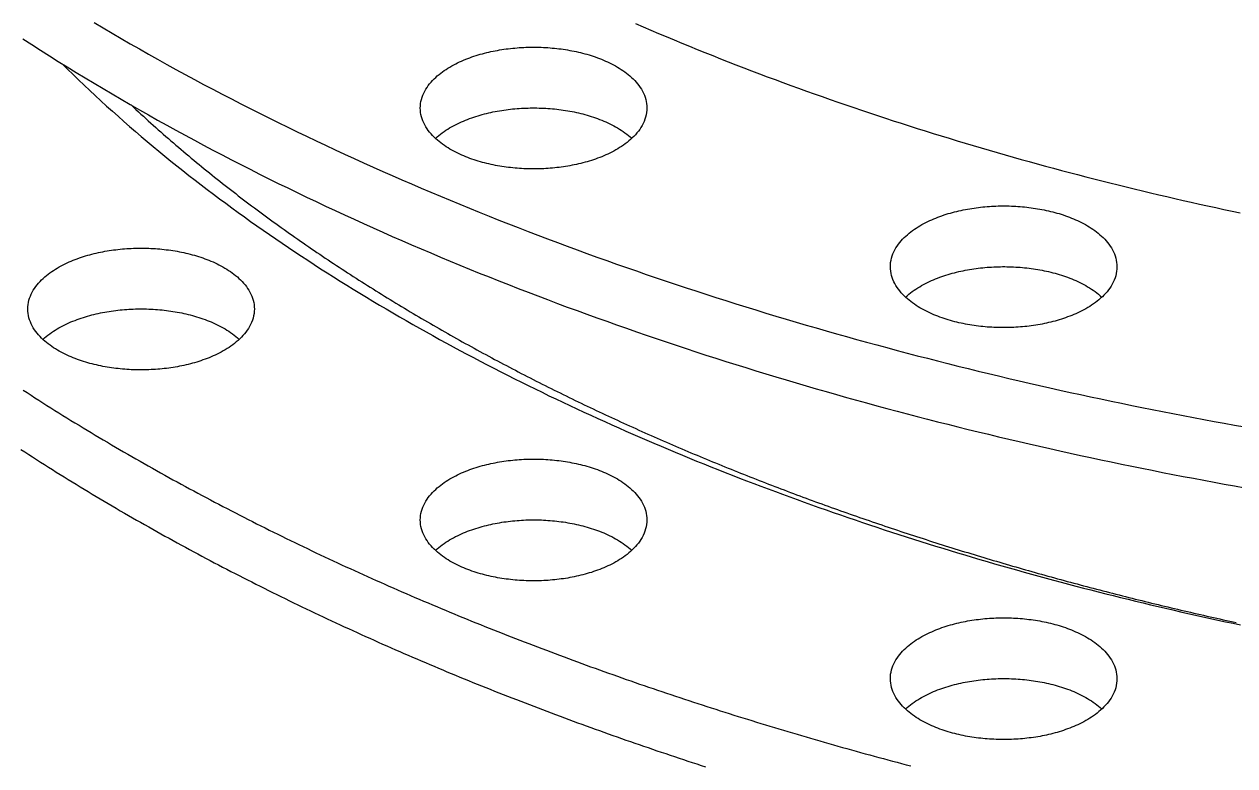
# Model space of a CAD drawing. Header units: millimetres. Extents: x 0 to 841, y 0 to 594.
# Drawn here: x 223.1 to 289.3, y 231.2 to 271.8 of the extents above; entities that cross this region are included whole.
import ezdxf

# ---------------------------------------------------------------- set-up
doc = ezdxf.new("R2010")
doc.units = ezdxf.units.MM
doc.layers.add('FINA', color=7, linetype='CONTINUOUS', lineweight=25)

msp = doc.modelspace()

# ---------------------------------------------------------------- linework, layer by layer
at = {"layer": 'FINA'}
for points in [[(226.889, 271.863), (227.382, 271.569), (227.876, 271.278), (228.371, 270.988), (228.867, 270.701), (229.365, 270.416), (229.864, 270.134), (230.364, 269.853), (230.865, 269.574), (231.368, 269.298), (231.871, 269.024), (232.376, 268.751), (232.882, 268.481), (233.388, 268.213), (233.896, 267.947), (234.405, 267.683), (234.915, 267.421), (235.426, 267.16), (235.939, 266.902), (236.452, 266.646), (236.966, 266.392), (237.481, 266.14), (237.997, 265.89), (238.513, 265.641), (239.031, 265.395), (239.55, 265.151), (240.07, 264.908), (240.59, 264.667), (241.112, 264.429), (241.634, 264.192), (242.157, 263.957), (242.681, 263.723), (243.205, 263.492), (243.731, 263.263), (244.257, 263.035), (244.784, 262.809), (245.312, 262.585), (245.841, 262.363), (246.37, 262.142), (246.9, 261.923), (247.431, 261.706), (247.963, 261.491), (248.495, 261.278), (249.028, 261.066), (249.561, 260.856), (250.096, 260.648), (250.631, 260.441), (251.166, 260.237), (251.702, 260.034), (252.239, 259.832), (252.777, 259.632), (253.315, 259.434), (253.854, 259.238), (254.393, 259.043), (254.933, 258.85), (255.474, 258.659), (256.015, 258.469), (256.557, 258.281), (257.099, 258.094), (257.642, 257.91), (258.185, 257.726), (258.729, 257.545), (259.273, 257.364), (259.818, 257.186), (260.364, 257.009), (260.91, 256.834), (261.456, 256.66), (262.003, 256.488), (262.551, 256.317), (263.099, 256.148), (263.647, 255.98), (264.196, 255.814), (264.745, 255.65), (265.295, 255.487), (265.845, 255.326), (266.396, 255.166), (266.947, 255.007), (267.499, 254.85), (268.051, 254.695), (268.603, 254.541), (269.156, 254.389), (269.709, 254.238), (270.263, 254.088), (270.817, 253.94), (271.371, 253.794), (271.926, 253.649), (272.481, 253.505), (273.037, 253.363), (273.593, 253.222), (274.149, 253.083), (274.705, 252.945), (275.262, 252.809), (275.82, 252.674), (276.377, 252.54), (276.935, 252.408), (277.494, 252.278), (278.052, 252.148), (278.611, 252.02), (279.171, 251.894), (279.73, 251.769), (280.29, 251.645), (280.851, 251.523), (281.411, 251.402), (281.972, 251.282), (282.533, 251.164), (283.095, 251.048), (283.656, 250.932), (284.218, 250.818), (284.781, 250.705), (285.343, 250.594), (285.906, 250.484), (286.469, 250.375), (287.032, 250.268), (287.596, 250.162), (288.16, 250.058), (288.724, 249.954), (289.288, 249.853), (289.853, 249.752)], [(256.516, 271.81), (256.935, 271.628), (257.354, 271.448), (257.775, 271.269), (258.196, 271.091), (258.617, 270.915), (259.039, 270.74), (259.462, 270.566), (259.885, 270.394), (260.308, 270.223), (260.732, 270.053), (261.157, 269.884), (261.582, 269.717), (262.007, 269.551), (262.434, 269.387), (262.86, 269.223), (263.287, 269.061), (263.715, 268.9), (264.143, 268.74), (264.571, 268.582), (265, 268.425), (265.429, 268.269), (265.859, 268.114), (266.289, 267.961), (266.72, 267.808), (267.151, 267.657), (267.583, 267.507), (268.015, 267.358), (268.447, 267.211), (268.88, 267.065), (269.313, 266.92), (269.746, 266.776), (270.18, 266.633), (270.615, 266.491), (271.049, 266.351), (271.484, 266.211), (271.92, 266.073), (272.356, 265.936), (272.792, 265.801), (273.228, 265.666), (273.665, 265.532), (274.102, 265.4), (274.54, 265.269), (274.978, 265.139), (275.416, 265.01), (275.855, 264.882), (276.293, 264.755), (276.733, 264.629), (277.172, 264.505), (277.612, 264.381), (278.052, 264.259), (278.492, 264.138), (278.933, 264.018), (279.374, 263.898), (279.816, 263.78), (280.257, 263.664), (280.699, 263.548), (281.141, 263.433), (281.584, 263.319), (282.026, 263.207), (282.469, 263.095), (282.913, 262.985), (283.356, 262.875), (283.8, 262.767), (284.244, 262.66), (284.688, 262.553), (285.133, 262.448), (285.577, 262.344), (286.023, 262.241), (286.468, 262.139), (286.913, 262.038), (287.359, 261.938), (287.805, 261.839), (288.251, 261.741), (288.698, 261.644), (289.144, 261.548), (289.591, 261.453)], [(256.516, 271.81), (256.935, 271.628), (257.354, 271.448), (257.775, 271.269), (258.196, 271.091), (258.617, 270.915), (259.039, 270.74), (259.462, 270.566), (259.885, 270.394), (260.308, 270.223), (260.732, 270.053), (261.157, 269.884), (261.582, 269.717), (262.007, 269.551), (262.434, 269.387), (262.86, 269.223), (263.287, 269.061), (263.715, 268.9), (264.143, 268.74), (264.571, 268.582), (265, 268.425), (265.429, 268.269), (265.859, 268.114), (266.289, 267.961), (266.72, 267.808), (267.151, 267.657), (267.583, 267.507), (268.015, 267.358), (268.447, 267.211), (268.88, 267.065), (269.313, 266.92), (269.746, 266.776), (270.18, 266.633), (270.615, 266.491), (271.049, 266.351), (271.484, 266.211), (271.92, 266.073), (272.356, 265.936), (272.792, 265.801), (273.228, 265.666), (273.665, 265.532), (274.102, 265.4), (274.54, 265.269), (274.978, 265.139), (275.416, 265.01), (275.855, 264.882), (276.293, 264.755), (276.733, 264.629), (277.172, 264.505), (277.612, 264.381), (278.052, 264.259), (278.492, 264.138), (278.933, 264.018), (279.374, 263.898), (279.816, 263.78), (280.257, 263.664), (280.699, 263.548), (281.141, 263.433), (281.584, 263.319), (282.026, 263.207), (282.469, 263.095), (282.913, 262.985), (283.356, 262.875), (283.8, 262.767), (284.244, 262.66), (284.688, 262.553), (285.133, 262.448), (285.577, 262.344), (286.023, 262.241), (286.468, 262.139), (286.913, 262.038), (287.359, 261.938), (287.805, 261.839), (288.251, 261.741), (288.698, 261.644), (289.144, 261.548), (289.591, 261.453)], [(222.998, 270.97), (223.48, 270.658), (223.962, 270.349), (224.447, 270.042), (224.932, 269.737), (225.42, 269.435), (225.908, 269.134), (226.398, 268.836), (226.889, 268.541), (227.382, 268.247), (227.876, 267.956), (228.371, 267.666), (228.867, 267.379), (229.365, 267.094), (229.864, 266.812), (230.364, 266.531), (230.865, 266.252), (231.368, 265.976), (231.871, 265.701), (232.376, 265.429), (232.882, 265.159), (233.388, 264.891), (233.896, 264.625), (234.405, 264.361), (234.915, 264.098), (235.426, 263.838), (235.939, 263.58), (236.452, 263.324), (236.966, 263.07), (237.481, 262.818), (237.997, 262.568), (238.513, 262.319), (239.031, 262.073), (239.55, 261.828), (240.07, 261.586), (240.59, 261.345), (241.112, 261.106), (241.634, 260.87), (242.157, 260.635), (242.681, 260.401), (243.205, 260.17), (243.731, 259.94), (244.257, 259.713), (244.784, 259.487), (245.312, 259.263), (245.841, 259.041), (246.37, 258.82), (246.9, 258.601), (247.431, 258.384), (247.963, 258.169), (248.495, 257.956), (249.028, 257.744), (249.561, 257.534), (250.096, 257.326), (250.631, 257.119), (251.166, 256.915), (251.702, 256.712), (252.239, 256.51), (252.777, 256.31), (253.315, 256.112), (253.854, 255.916), (254.393, 255.721), (254.933, 255.528), (255.474, 255.337), (256.015, 255.147), (256.557, 254.959), (257.099, 254.772), (257.642, 254.587), (258.185, 254.404), (258.729, 254.223), (259.273, 254.042), (259.818, 253.864), (260.364, 253.687), (260.91, 253.512), (261.456, 253.338), (262.003, 253.166), (262.551, 252.995), (263.099, 252.826), (263.647, 252.658), (264.196, 252.492), (264.745, 252.328), (265.295, 252.165), (265.845, 252.004), (266.396, 251.844), (266.947, 251.685), (267.499, 251.528), (268.051, 251.373), (268.603, 251.219), (269.156, 251.067), (269.709, 250.916), (270.263, 250.766), (270.817, 250.618), (271.371, 250.472), (271.926, 250.327), (272.481, 250.183), (273.037, 250.041), (273.593, 249.9), (274.149, 249.761), (274.705, 249.623), (275.262, 249.487), (275.82, 249.352), (276.377, 249.218), (276.935, 249.086), (277.494, 248.956), (278.052, 248.826), (278.611, 248.698), (279.171, 248.572), (279.73, 248.447), (280.29, 248.323), (280.851, 248.201), (281.411, 248.08), (281.972, 247.96), (282.533, 247.842), (283.095, 247.725), (283.656, 247.61), (284.218, 247.496), (284.781, 247.383), (285.343, 247.272), (285.906, 247.162), (286.469, 247.053), (287.032, 246.946), (287.596, 246.84), (288.16, 246.736), (288.724, 246.632), (289.288, 246.531), (289.853, 246.43)], [(244.737, 267.186), (244.741, 267.306), (244.753, 267.426), (244.773, 267.545), (244.8, 267.662), (244.835, 267.778), (244.877, 267.891), (244.925, 268.001), (244.98, 268.109), (245.039, 268.213), (245.104, 268.315), (245.174, 268.413), (245.247, 268.509), (245.325, 268.601), (245.406, 268.69), (245.49, 268.776), (245.577, 268.859), (245.667, 268.94), (245.76, 269.017), (245.854, 269.092), (245.951, 269.164), (246.049, 269.234), (246.149, 269.301), (246.251, 269.365), (246.354, 269.428), (246.459, 269.488), (246.564, 269.546), (246.671, 269.601), (246.779, 269.655), (246.888, 269.706), (246.998, 269.756), (247.108, 269.804), (247.22, 269.85), (247.332, 269.894), (247.445, 269.936), (247.558, 269.977), (247.672, 270.015), (247.787, 270.053), (247.902, 270.088), (248.018, 270.122), (248.134, 270.155), (248.25, 270.185), (248.367, 270.215), (248.485, 270.243), (248.602, 270.269), (248.72, 270.294), (248.838, 270.318), (248.957, 270.34), (249.075, 270.36), (249.194, 270.38), (249.314, 270.398), (249.433, 270.414), (249.552, 270.43), (249.672, 270.444), (249.792, 270.457), (249.912, 270.468), (250.032, 270.478), (250.152, 270.487), (250.272, 270.495), (250.393, 270.501), (250.513, 270.506), (250.634, 270.51), (250.754, 270.512), (250.875, 270.514), (250.995, 270.514), (251.116, 270.512), (251.236, 270.51), (251.357, 270.506), (251.477, 270.501), (251.597, 270.495), (251.718, 270.487), (251.838, 270.478), (251.958, 270.468), (252.078, 270.457), (252.198, 270.444), (252.317, 270.43), (252.437, 270.414), (252.556, 270.398), (252.675, 270.38), (252.794, 270.36), (252.913, 270.34), (253.032, 270.318), (253.15, 270.294), (253.268, 270.269), (253.385, 270.243), (253.502, 270.215), (253.619, 270.185), (253.736, 270.155), (253.852, 270.122), (253.968, 270.088), (254.083, 270.053), (254.197, 270.015), (254.311, 269.977), (254.425, 269.936), (254.538, 269.894), (254.65, 269.85), (254.761, 269.804), (254.872, 269.756), (254.982, 269.706), (255.091, 269.655), (255.199, 269.601), (255.305, 269.546), (255.411, 269.488), (255.516, 269.428), (255.619, 269.365), (255.721, 269.301), (255.821, 269.234), (255.919, 269.164), (256.016, 269.092), (256.11, 269.017), (256.202, 268.94), (256.292, 268.859), (256.38, 268.776), (256.464, 268.69), (256.545, 268.601), (256.622, 268.509), (256.696, 268.413), (256.766, 268.315), (256.83, 268.213), (256.89, 268.109), (256.944, 268.001), (256.993, 267.891), (257.034, 267.778), (257.069, 267.662), (257.097, 267.545), (257.117, 267.426), (257.129, 267.306), (257.133, 267.186)], [(225.136, 269.611), (225.435, 269.315), (225.736, 269.021), (226.038, 268.729), (226.343, 268.439), (226.648, 268.15), (226.956, 267.863), (227.265, 267.578), (227.576, 267.295), (227.888, 267.013), (228.202, 266.733), (228.517, 266.455), (228.834, 266.179), (229.153, 265.904), (229.472, 265.631), (229.794, 265.359), (230.116, 265.089), (230.44, 264.821), (230.765, 264.555), (231.092, 264.29), (231.42, 264.027), (231.749, 263.765), (232.08, 263.505), (232.412, 263.247), (232.745, 262.99), (233.079, 262.735), (233.415, 262.481), (233.751, 262.229), (234.089, 261.979), (234.428, 261.73), (234.768, 261.483), (235.109, 261.237), (235.452, 260.993), (235.795, 260.75), (236.14, 260.509), (236.485, 260.269), (236.832, 260.031), (237.179, 259.794), (237.528, 259.559), (237.877, 259.325), (238.228, 259.093), (238.58, 258.862), (238.932, 258.633), (239.285, 258.405), (239.64, 258.178), (239.995, 257.953), (240.351, 257.729), (240.708, 257.507), (241.066, 257.286), (241.425, 257.067), (241.785, 256.849), (242.145, 256.632), (242.506, 256.417), (242.868, 256.203), (243.231, 255.991), (243.595, 255.78), (243.959, 255.57), (244.325, 255.361), (244.691, 255.154), (245.057, 254.948), (245.425, 254.744), (245.793, 254.541), (246.162, 254.339), (246.532, 254.138), (246.902, 253.939), (247.273, 253.741), (247.645, 253.544), (248.017, 253.349), (248.39, 253.155), (248.764, 252.962), (249.138, 252.77), (249.513, 252.58), (249.889, 252.391), (250.265, 252.203), (250.642, 252.016), (251.019, 251.831), (251.397, 251.647), (251.776, 251.464), (252.155, 251.282), (252.535, 251.101), (252.915, 250.922), (253.296, 250.744), (253.678, 250.567), (254.06, 250.391), (254.442, 250.216), (254.825, 250.043), (255.209, 249.87), (255.593, 249.699), (255.978, 249.529), (256.363, 249.36), (256.748, 249.193), (257.135, 249.026), (257.521, 248.861), (257.908, 248.696), (258.296, 248.533), (258.684, 248.371), (259.072, 248.21), (259.461, 248.05), (259.851, 247.892), (260.241, 247.734), (260.631, 247.577), (261.022, 247.422), (261.413, 247.267), (261.805, 247.114), (262.197, 246.962), (262.589, 246.811), (262.982, 246.661), (263.375, 246.512), (263.769, 246.364), (264.163, 246.217), (264.557, 246.071), (264.952, 245.926), (265.347, 245.782), (265.743, 245.64), (266.139, 245.498), (266.535, 245.357), (266.932, 245.218), (267.329, 245.079), (267.726, 244.942), (268.124, 244.805), (268.522, 244.669), (268.921, 244.535), (269.319, 244.401), (269.718, 244.269), (270.118, 244.137), (270.518, 244.007), (270.918, 243.877), (271.318, 243.749), (271.719, 243.621), (272.12, 243.494), (272.521, 243.369), (272.923, 243.244), (273.325, 243.12), (273.727, 242.998), (274.129, 242.876), (274.532, 242.755), (274.935, 242.635), (275.339, 242.516), (275.742, 242.398), (276.146, 242.281), (276.551, 242.165), (276.955, 242.05), (277.36, 241.936), (277.765, 241.823), (278.17, 241.71), (278.576, 241.599), (278.981, 241.488), (279.387, 241.379), (279.794, 241.27), (280.2, 241.163), (280.607, 241.056), (281.014, 240.95), (281.421, 240.845), (281.829, 240.741), (282.236, 240.638), (282.644, 240.535), (283.052, 240.434), (283.461, 240.334), (283.869, 240.234), (284.278, 240.135), (284.687, 240.038), (285.096, 239.941), (285.506, 239.845), (285.915, 239.75), (286.325, 239.655), (286.735, 239.562), (287.145, 239.47), (287.556, 239.378), (287.966, 239.287), (288.377, 239.197), (288.788, 239.108), (289.2, 239.02), (289.611, 238.933)], [(228.911, 267.354), (229.045, 267.229), (229.179, 267.105), (229.314, 266.981), (229.449, 266.857), (229.584, 266.734), (229.719, 266.611), (229.855, 266.488), (229.991, 266.365), (230.127, 266.243), (230.264, 266.122), (230.401, 266), (230.538, 265.879), (230.676, 265.758), (230.813, 265.638), (230.951, 265.518), (231.09, 265.398), (231.228, 265.279), (231.367, 265.16), (231.507, 265.041), (231.646, 264.922), (231.786, 264.804), (231.926, 264.686), (232.066, 264.569), (232.207, 264.452), (232.347, 264.335), (232.489, 264.218), (232.63, 264.102), (232.772, 263.986), (232.913, 263.871), (233.056, 263.755), (233.198, 263.64), (233.341, 263.526), (233.483, 263.411), (233.627, 263.297), (233.77, 263.184), (233.914, 263.07), (234.057, 262.957), (234.202, 262.844), (234.346, 262.732), (234.491, 262.62), (234.635, 262.508), (234.78, 262.396), (234.926, 262.285), (235.071, 262.174), (235.217, 262.064), (235.363, 261.953), (235.509, 261.843), (235.656, 261.734), (235.803, 261.624), (235.95, 261.515), (236.097, 261.406), (236.244, 261.298), (236.392, 261.19), (236.539, 261.082), (236.687, 260.974), (236.836, 260.867), (236.984, 260.76), (237.133, 260.653), (237.282, 260.547), (237.431, 260.441), (237.58, 260.335), (237.73, 260.23), (237.879, 260.124), (238.029, 260.019), (238.179, 259.915), (238.33, 259.81), (238.48, 259.706), (238.631, 259.603), (238.782, 259.499), (238.933, 259.396), (239.084, 259.293), (239.236, 259.19), (239.388, 259.088), (239.54, 258.986), (239.692, 258.884), (239.844, 258.783), (239.996, 258.682), (240.149, 258.581), (240.302, 258.48), (240.455, 258.38), (240.608, 258.28), (240.762, 258.18), (240.915, 258.081), (241.069, 257.981), (241.223, 257.882), (241.377, 257.784), (241.531, 257.685), (241.686, 257.587), (241.84, 257.489), (241.995, 257.392), (242.15, 257.295), (242.305, 257.198), (242.461, 257.101), (242.616, 257.004), (242.772, 256.908), (242.928, 256.812), (243.084, 256.717), (243.24, 256.621), (243.396, 256.526), (243.553, 256.431), (243.709, 256.337), (243.866, 256.242), (244.023, 256.148), (244.18, 256.055), (244.338, 255.961), (244.495, 255.868), (244.653, 255.775), (244.81, 255.682), (244.968, 255.59), (245.126, 255.497), (245.285, 255.405), (245.443, 255.314), (245.602, 255.222), (245.76, 255.131), (245.919, 255.04), (246.078, 254.95), (246.237, 254.859), (246.396, 254.769), (246.556, 254.679), (246.715, 254.59), (246.875, 254.5), (247.035, 254.411), (247.195, 254.323), (247.355, 254.234), (247.515, 254.146), (247.676, 254.058), (247.836, 253.97), (247.997, 253.882), (248.158, 253.795), (248.319, 253.708), (248.48, 253.621), (248.641, 253.534), (248.802, 253.448), (248.964, 253.362), (249.126, 253.276), (249.287, 253.191), (249.449, 253.105), (249.611, 253.02), (249.773, 252.935), (249.936, 252.851), (250.098, 252.766), (250.261, 252.682), (250.423, 252.598), (250.586, 252.515), (250.749, 252.431), (250.912, 252.348), (251.075, 252.265), (251.238, 252.183), (251.402, 252.1), (251.565, 252.018), (251.729, 251.936), (251.893, 251.855), (252.056, 251.773), (252.22, 251.692), (252.385, 251.611), (252.549, 251.53), (252.713, 251.45), (252.878, 251.369), (253.042, 251.289), (253.207, 251.209), (253.372, 251.13), (253.536, 251.051), (253.701, 250.971), (253.867, 250.893), (254.032, 250.814), (254.197, 250.736), (254.363, 250.657), (254.528, 250.579), (254.694, 250.502), (254.86, 250.424), (255.026, 250.347), (255.192, 250.27), (255.358, 250.193), (255.524, 250.117), (255.69, 250.04), (255.857, 249.964), (256.023, 249.888), (256.19, 249.813), (256.356, 249.737), (256.523, 249.662), (256.69, 249.587), (256.857, 249.512), (257.024, 249.438), (257.192, 249.363), (257.359, 249.289), (257.526, 249.215), (257.694, 249.142), (257.861, 249.068), (258.029, 248.995), (258.197, 248.922), (258.365, 248.849), (258.533, 248.777), (258.701, 248.705), (258.869, 248.632), (259.037, 248.561), (259.206, 248.489), (259.374, 248.417), (259.543, 248.346), (259.712, 248.275), (259.88, 248.204), (260.049, 248.134), (260.218, 248.063), (260.387, 247.993), (260.556, 247.923), (260.725, 247.854), (260.895, 247.784), (261.064, 247.715), (261.233, 247.646), (261.403, 247.577), (261.573, 247.508), (261.742, 247.44), (261.912, 247.371), (262.082, 247.303), (262.252, 247.236), (262.422, 247.168), (262.592, 247.101), (262.762, 247.033), (262.933, 246.966), (263.103, 246.9), (263.273, 246.833), (263.444, 246.767), (263.615, 246.701), (263.785, 246.635), (263.956, 246.569), (264.127, 246.503), (264.298, 246.438), (264.469, 246.373), (264.64, 246.308), (264.811, 246.243), (264.982, 246.179), (265.154, 246.115), (265.325, 246.051), (265.497, 245.987), (265.668, 245.923), (265.84, 245.86), (266.012, 245.796), (266.183, 245.733), (266.355, 245.67), (266.527, 245.608), (266.699, 245.545), (266.871, 245.483), (267.043, 245.421), (267.216, 245.359), (267.388, 245.297), (267.56, 245.236), (267.733, 245.175), (267.905, 245.113), (268.078, 245.053), (268.25, 244.992), (268.423, 244.931), (268.596, 244.871), (268.769, 244.811), (268.942, 244.751), (269.115, 244.691), (269.288, 244.632), (269.461, 244.573), (269.634, 244.514), (269.807, 244.455), (269.981, 244.396), (270.154, 244.337), (270.327, 244.279), (270.501, 244.221), (270.674, 244.163), (270.848, 244.105), (271.022, 244.048), (271.196, 243.99), (271.369, 243.933), (271.543, 243.876), (271.717, 243.819), (271.891, 243.763), (272.065, 243.706), (272.24, 243.65), (272.414, 243.594), (272.588, 243.538), (272.762, 243.483), (272.937, 243.427), (273.111, 243.372), (273.286, 243.317), (273.46, 243.262), (273.635, 243.207), (273.81, 243.153), (273.984, 243.099), (274.159, 243.044), (274.334, 242.99), (274.509, 242.937), (274.684, 242.883), (274.859, 242.83), (275.034, 242.777), (275.209, 242.724), (275.384, 242.671), (275.56, 242.618), (275.735, 242.566), (275.91, 242.513), (276.086, 242.461), (276.261, 242.409), (276.437, 242.358), (276.612, 242.306), (276.788, 242.255), (276.964, 242.204), (277.139, 242.153), (277.315, 242.102), (277.491, 242.051), (277.667, 242.001), (277.843, 241.95), (278.019, 241.9), (278.195, 241.85), (278.371, 241.801), (278.547, 241.751), (278.724, 241.702), (278.9, 241.653), (279.076, 241.604), (279.252, 241.555), (279.429, 241.506), (279.605, 241.458), (279.782, 241.409), (279.958, 241.361), (280.135, 241.313), (280.312, 241.266), (280.488, 241.218), (280.665, 241.171), (280.842, 241.124), (281.019, 241.077), (281.196, 241.03), (281.373, 240.983), (281.55, 240.936), (281.727, 240.89), (281.904, 240.844), (282.081, 240.798), (282.258, 240.752), (282.435, 240.707), (282.613, 240.661), (282.79, 240.616), (282.967, 240.571), (283.145, 240.526), (283.322, 240.481), (283.499, 240.437), (283.677, 240.392), (283.855, 240.348), (284.032, 240.304), (284.21, 240.26), (284.388, 240.216), (284.565, 240.173), (284.743, 240.129), (284.921, 240.086), (285.099, 240.043), (285.277, 240), (285.455, 239.958), (285.633, 239.915), (285.811, 239.873), (285.989, 239.831), (286.167, 239.789), (286.345, 239.747), (286.523, 239.705), (286.701, 239.664), (286.88, 239.623), (287.058, 239.581), (287.236, 239.54), (287.415, 239.5), (287.593, 239.459), (287.772, 239.419), (287.95, 239.378), (288.129, 239.338), (288.307, 239.298), (288.486, 239.258), (288.665, 239.219), (288.843, 239.179), (289.022, 239.14), (289.201, 239.101), (289.38, 239.062)], [(255.318, 264.833), (255.211, 264.777), (255.103, 264.723), (254.994, 264.671), (254.884, 264.621), (254.773, 264.573), (254.662, 264.527), (254.55, 264.483), (254.437, 264.44), (254.323, 264.399), (254.209, 264.36), (254.094, 264.323), (253.979, 264.287), (253.863, 264.253), (253.747, 264.22), (253.631, 264.189), (253.514, 264.16), (253.396, 264.132), (253.279, 264.105), (253.161, 264.08), (253.042, 264.056), (252.924, 264.034), (252.805, 264.013), (252.686, 263.994), (252.567, 263.975), (252.447, 263.959), (252.328, 263.943), (252.208, 263.929), (252.088, 263.916), (251.968, 263.905), (251.847, 263.894), (251.727, 263.885), (251.607, 263.878), (251.486, 263.871), (251.366, 263.866), (251.245, 263.862), (251.125, 263.86), (251.004, 263.858), (250.883, 263.858), (250.763, 263.859), (250.642, 263.862), (250.521, 263.865), (250.401, 263.87), (250.28, 263.877), (250.16, 263.884), (250.04, 263.893), (249.919, 263.903), (249.799, 263.914), (249.679, 263.927), (249.559, 263.941), (249.44, 263.956), (249.32, 263.973), (249.201, 263.991), (249.082, 264.01), (248.963, 264.031), (248.844, 264.053), (248.726, 264.077), (248.608, 264.101), (248.49, 264.128), (248.373, 264.156), (248.256, 264.185), (248.139, 264.216), (248.023, 264.248), (247.907, 264.282), (247.792, 264.318), (247.677, 264.355), (247.563, 264.394), (247.449, 264.434), (247.336, 264.476), (247.224, 264.52), (247.112, 264.566), (247.002, 264.614), (246.892, 264.664), (246.783, 264.715), (246.674, 264.769), (246.567, 264.825), (246.462, 264.882), (246.357, 264.942), (246.254, 265.005), (246.152, 265.069), (246.051, 265.137), (245.953, 265.206), (245.856, 265.278), (245.762, 265.353), (245.669, 265.431), (245.579, 265.511), (245.492, 265.594), (245.407, 265.68), (245.326, 265.769), (245.248, 265.862), (245.175, 265.957), (245.105, 266.056), (245.04, 266.157), (244.98, 266.262), (244.926, 266.37), (244.878, 266.48), (244.836, 266.594), (244.801, 266.709), (244.773, 266.826), (244.753, 266.945), (244.741, 267.065), (244.737, 267.186)], [(245.564, 265.525), (245.654, 265.606), (245.746, 265.684), (245.84, 265.759), (245.937, 265.832), (246.036, 265.902), (246.136, 265.97), (246.238, 266.035), (246.341, 266.098), (246.446, 266.158), (246.551, 266.217), (246.659, 266.273), (246.767, 266.327), (246.876, 266.379), (246.986, 266.429), (247.097, 266.477), (247.209, 266.523), (247.321, 266.567), (247.434, 266.61), (247.548, 266.651), (247.662, 266.69), (247.777, 266.727), (247.893, 266.763), (248.009, 266.797), (248.125, 266.83), (248.242, 266.861), (248.359, 266.891), (248.477, 266.919), (248.595, 266.945), (248.713, 266.97), (248.832, 266.994), (248.95, 267.016), (249.069, 267.037), (249.189, 267.057), (249.308, 267.075), (249.428, 267.092), (249.548, 267.107), (249.668, 267.121), (249.788, 267.134), (249.909, 267.146), (250.029, 267.156), (250.15, 267.165), (250.27, 267.172), (250.391, 267.179), (250.512, 267.184), (250.633, 267.188), (250.754, 267.19), (250.874, 267.191), (250.995, 267.191), (251.116, 267.19), (251.237, 267.188), (251.358, 267.184), (251.479, 267.179), (251.599, 267.172), (251.72, 267.165), (251.841, 267.156), (251.961, 267.146), (252.082, 267.134), (252.202, 267.121), (252.322, 267.107), (252.442, 267.092), (252.561, 267.075), (252.681, 267.057), (252.8, 267.037), (252.919, 267.016), (253.038, 266.994), (253.157, 266.97), (253.275, 266.945), (253.393, 266.919), (253.511, 266.891), (253.628, 266.861), (253.745, 266.83), (253.861, 266.797), (253.977, 266.763), (254.092, 266.727), (254.207, 266.69), (254.322, 266.651), (254.436, 266.61), (254.549, 266.567), (254.661, 266.523), (254.773, 266.477), (254.884, 266.429), (254.994, 266.379), (255.103, 266.327), (255.211, 266.273), (255.318, 266.217), (255.424, 266.158), (255.529, 266.098), (255.632, 266.035), (255.734, 265.97), (255.834, 265.902), (255.933, 265.832), (256.029, 265.759), (256.124, 265.684), (256.216, 265.606), (256.306, 265.525)], [(257.133, 267.186), (257.129, 267.061), (257.116, 266.937), (257.094, 266.814), (257.065, 266.693), (257.027, 266.574), (256.983, 266.457), (256.931, 266.344), (256.874, 266.233), (256.81, 266.126), (256.741, 266.022), (256.668, 265.921), (256.59, 265.824), (256.508, 265.729), (256.422, 265.639), (256.334, 265.551), (256.242, 265.467), (256.147, 265.385), (256.05, 265.307), (255.951, 265.231), (255.85, 265.158), (255.746, 265.088), (255.641, 265.021), (255.535, 264.956), (255.427, 264.893), (255.318, 264.833)], [(270.453, 258.51), (270.457, 258.631), (270.469, 258.751), (270.489, 258.869), (270.517, 258.987), (270.552, 259.102), (270.594, 259.215), (270.642, 259.325), (270.696, 259.433), (270.756, 259.538), (270.821, 259.639), (270.89, 259.738), (270.964, 259.833), (271.042, 259.925), (271.123, 260.015), (271.207, 260.101), (271.294, 260.184), (271.384, 260.264), (271.476, 260.342), (271.571, 260.416), (271.667, 260.488), (271.766, 260.558), (271.866, 260.625), (271.968, 260.69), (272.071, 260.752), (272.175, 260.812), (272.281, 260.87), (272.388, 260.926), (272.496, 260.979), (272.605, 261.031), (272.714, 261.081), (272.825, 261.128), (272.937, 261.174), (273.049, 261.218), (273.162, 261.26), (273.275, 261.301), (273.389, 261.34), (273.504, 261.377), (273.619, 261.413), (273.735, 261.447), (273.851, 261.479), (273.967, 261.51), (274.084, 261.539), (274.201, 261.567), (274.319, 261.593), (274.437, 261.618), (274.555, 261.642), (274.673, 261.664), (274.792, 261.685), (274.911, 261.704), (275.03, 261.722), (275.149, 261.739), (275.269, 261.754), (275.389, 261.768), (275.509, 261.781), (275.629, 261.792), (275.749, 261.803), (275.869, 261.811), (275.989, 261.819), (276.109, 261.825), (276.23, 261.83), (276.35, 261.834), (276.471, 261.837), (276.591, 261.838), (276.712, 261.838), (276.832, 261.837), (276.953, 261.834), (277.073, 261.83), (277.194, 261.825), (277.314, 261.819), (277.434, 261.811), (277.554, 261.803), (277.675, 261.792), (277.794, 261.781), (277.914, 261.768), (278.034, 261.754), (278.154, 261.739), (278.273, 261.722), (278.392, 261.704), (278.511, 261.685), (278.63, 261.664), (278.748, 261.642), (278.866, 261.618), (278.984, 261.593), (279.102, 261.567), (279.219, 261.539), (279.336, 261.51), (279.452, 261.479), (279.569, 261.447), (279.684, 261.413), (279.799, 261.377), (279.914, 261.34), (280.028, 261.301), (280.142, 261.26), (280.254, 261.218), (280.367, 261.174), (280.478, 261.128), (280.589, 261.081), (280.698, 261.031), (280.807, 260.979), (280.915, 260.926), (281.022, 260.87), (281.128, 260.812), (281.232, 260.752), (281.335, 260.69), (281.437, 260.625), (281.537, 260.558), (281.636, 260.488), (281.732, 260.416), (281.827, 260.342), (281.919, 260.264), (282.009, 260.184), (282.096, 260.101), (282.18, 260.015), (282.261, 259.925), (282.339, 259.833), (282.413, 259.738), (282.482, 259.639), (282.547, 259.538), (282.607, 259.433), (282.661, 259.325), (282.709, 259.215), (282.751, 259.102), (282.786, 258.987), (282.814, 258.869), (282.834, 258.751), (282.846, 258.631), (282.85, 258.51)], [(223.26, 256.2), (223.265, 256.321), (223.277, 256.441), (223.297, 256.559), (223.324, 256.677), (223.359, 256.792), (223.401, 256.905), (223.449, 257.015), (223.504, 257.123), (223.563, 257.228), (223.628, 257.329), (223.698, 257.428), (223.771, 257.523), (223.849, 257.615), (223.93, 257.705), (224.014, 257.791), (224.101, 257.874), (224.191, 257.954), (224.283, 258.032), (224.378, 258.106), (224.474, 258.179), (224.573, 258.248), (224.673, 258.315), (224.775, 258.38), (224.878, 258.442), (224.982, 258.502), (225.088, 258.56), (225.195, 258.616), (225.303, 258.669), (225.412, 258.721), (225.522, 258.771), (225.632, 258.818), (225.744, 258.864), (225.856, 258.908), (225.969, 258.95), (226.082, 258.991), (226.196, 259.03), (226.311, 259.067), (226.426, 259.103), (226.542, 259.137), (226.658, 259.169), (226.774, 259.2), (226.891, 259.229), (227.008, 259.257), (227.126, 259.283), (227.244, 259.308), (227.362, 259.332), (227.481, 259.354), (227.599, 259.375), (227.718, 259.394), (227.837, 259.412), (227.957, 259.429), (228.076, 259.444), (228.196, 259.458), (228.316, 259.471), (228.436, 259.482), (228.556, 259.493), (228.676, 259.501), (228.796, 259.509), (228.917, 259.515), (229.037, 259.52), (229.157, 259.524), (229.278, 259.527), (229.398, 259.528), (229.519, 259.528), (229.639, 259.527), (229.76, 259.524), (229.88, 259.52), (230.001, 259.515), (230.121, 259.509), (230.241, 259.501), (230.362, 259.493), (230.482, 259.482), (230.602, 259.471), (230.721, 259.458), (230.841, 259.444), (230.961, 259.429), (231.08, 259.412), (231.199, 259.394), (231.318, 259.375), (231.437, 259.354), (231.555, 259.332), (231.674, 259.308), (231.791, 259.283), (231.909, 259.257), (232.026, 259.229), (232.143, 259.2), (232.26, 259.169), (232.376, 259.137), (232.491, 259.103), (232.606, 259.067), (232.721, 259.03), (232.835, 258.991), (232.949, 258.95), (233.062, 258.908), (233.174, 258.864), (233.285, 258.818), (233.396, 258.771), (233.506, 258.721), (233.615, 258.669), (233.722, 258.616), (233.829, 258.56), (233.935, 258.502), (234.04, 258.442), (234.143, 258.38), (234.244, 258.315), (234.344, 258.248), (234.443, 258.179), (234.539, 258.106), (234.634, 258.032), (234.726, 257.954), (234.816, 257.874), (234.903, 257.791), (234.988, 257.705), (235.069, 257.615), (235.146, 257.523), (235.22, 257.428), (235.289, 257.329), (235.354, 257.228), (235.414, 257.123), (235.468, 257.015), (235.516, 256.905), (235.558, 256.792), (235.593, 256.677), (235.621, 256.559), (235.641, 256.441), (235.653, 256.321), (235.657, 256.2)], [(281.034, 256.157), (280.927, 256.101), (280.82, 256.047), (280.711, 255.995), (280.601, 255.945), (280.49, 255.897), (280.379, 255.851), (280.266, 255.807), (280.153, 255.765), (280.04, 255.724), (279.926, 255.685), (279.811, 255.647), (279.696, 255.612), (279.58, 255.577), (279.464, 255.545), (279.347, 255.514), (279.23, 255.484), (279.113, 255.456), (278.995, 255.43), (278.877, 255.404), (278.759, 255.381), (278.64, 255.358), (278.522, 255.338), (278.403, 255.318), (278.283, 255.3), (278.164, 255.283), (278.044, 255.268), (277.924, 255.253), (277.804, 255.241), (277.684, 255.229), (277.564, 255.219), (277.444, 255.21), (277.323, 255.202), (277.203, 255.196), (277.082, 255.191), (276.962, 255.187), (276.841, 255.184), (276.721, 255.183), (276.6, 255.183), (276.479, 255.184), (276.359, 255.186), (276.238, 255.19), (276.117, 255.195), (275.997, 255.201), (275.877, 255.209), (275.756, 255.217), (275.636, 255.227), (275.516, 255.239), (275.396, 255.251), (275.276, 255.265), (275.156, 255.281), (275.037, 255.297), (274.918, 255.315), (274.799, 255.335), (274.68, 255.355), (274.561, 255.377), (274.443, 255.401), (274.325, 255.426), (274.207, 255.452), (274.09, 255.48), (273.973, 255.509), (273.856, 255.54), (273.74, 255.573), (273.624, 255.607), (273.509, 255.642), (273.394, 255.679), (273.28, 255.718), (273.166, 255.759), (273.053, 255.801), (272.941, 255.845), (272.829, 255.891), (272.718, 255.938), (272.608, 255.988), (272.499, 256.04), (272.391, 256.093), (272.284, 256.149), (272.178, 256.207), (272.074, 256.267), (271.97, 256.329), (271.868, 256.394), (271.768, 256.461), (271.67, 256.53), (271.573, 256.603), (271.478, 256.677), (271.386, 256.755), (271.296, 256.835), (271.208, 256.918), (271.124, 257.005), (271.043, 257.094), (270.965, 257.186), (270.891, 257.282), (270.822, 257.38), (270.757, 257.482), (270.697, 257.587), (270.643, 257.694), (270.594, 257.805), (270.552, 257.918), (270.517, 258.033), (270.49, 258.151), (270.47, 258.27), (270.457, 258.39), (270.453, 258.51)], [(271.281, 256.849), (271.37, 256.93), (271.463, 257.008), (271.557, 257.084), (271.654, 257.157), (271.752, 257.227), (271.852, 257.294), (271.954, 257.359), (272.058, 257.422), (272.162, 257.483), (272.268, 257.541), (272.375, 257.597), (272.483, 257.651), (272.592, 257.703), (272.703, 257.753), (272.813, 257.801), (272.925, 257.848), (273.038, 257.892), (273.151, 257.934), (273.265, 257.975), (273.379, 258.014), (273.494, 258.052), (273.609, 258.088), (273.725, 258.122), (273.842, 258.154), (273.959, 258.186), (274.076, 258.215), (274.193, 258.243), (274.311, 258.27), (274.43, 258.295), (274.548, 258.319), (274.667, 258.341), (274.786, 258.362), (274.905, 258.381), (275.025, 258.399), (275.145, 258.416), (275.265, 258.432), (275.385, 258.446), (275.505, 258.459), (275.625, 258.47), (275.746, 258.48), (275.866, 258.489), (275.987, 258.497), (276.108, 258.503), (276.228, 258.508), (276.349, 258.512), (276.47, 258.515), (276.591, 258.516), (276.712, 258.516), (276.833, 258.515), (276.954, 258.512), (277.075, 258.508), (277.195, 258.503), (277.316, 258.497), (277.437, 258.489), (277.557, 258.48), (277.678, 258.47), (277.798, 258.459), (277.918, 258.446), (278.038, 258.432), (278.158, 258.416), (278.278, 258.399), (278.398, 258.381), (278.517, 258.362), (278.636, 258.341), (278.755, 258.319), (278.873, 258.295), (278.992, 258.27), (279.11, 258.243), (279.227, 258.215), (279.344, 258.186), (279.461, 258.154), (279.578, 258.122), (279.694, 258.088), (279.809, 258.052), (279.924, 258.014), (280.038, 257.975), (280.152, 257.934), (280.265, 257.892), (280.378, 257.848), (280.49, 257.801), (280.6, 257.753), (280.711, 257.703), (280.82, 257.651), (280.928, 257.597), (281.035, 257.541), (281.141, 257.483), (281.246, 257.422), (281.349, 257.359), (281.451, 257.294), (281.551, 257.227), (281.649, 257.157), (281.746, 257.084), (281.84, 257.008), (281.933, 256.93), (282.022, 256.849)], [(282.85, 258.51), (282.845, 258.386), (282.832, 258.262), (282.811, 258.139), (282.781, 258.017), (282.744, 257.898), (282.699, 257.782), (282.648, 257.668), (282.59, 257.558), (282.527, 257.45), (282.458, 257.346), (282.384, 257.245), (282.307, 257.148), (282.225, 257.054), (282.139, 256.963), (282.05, 256.875), (281.958, 256.791), (281.864, 256.709), (281.767, 256.631), (281.668, 256.555), (281.566, 256.483), (281.463, 256.412), (281.358, 256.345), (281.252, 256.28), (281.144, 256.217), (281.034, 256.157)], [(233.842, 253.847), (233.735, 253.791), (233.627, 253.737), (233.518, 253.685), (233.408, 253.635), (233.297, 253.587), (233.186, 253.541), (233.074, 253.497), (232.961, 253.455), (232.847, 253.414), (232.733, 253.375), (232.618, 253.337), (232.503, 253.302), (232.387, 253.267), (232.271, 253.235), (232.155, 253.204), (232.038, 253.174), (231.92, 253.146), (231.803, 253.12), (231.685, 253.094), (231.566, 253.071), (231.448, 253.048), (231.329, 253.028), (231.21, 253.008), (231.091, 252.99), (230.971, 252.973), (230.851, 252.958), (230.732, 252.943), (230.612, 252.931), (230.492, 252.919), (230.371, 252.909), (230.251, 252.9), (230.131, 252.892), (230.01, 252.886), (229.89, 252.881), (229.769, 252.877), (229.648, 252.874), (229.528, 252.873), (229.407, 252.873), (229.286, 252.874), (229.166, 252.876), (229.045, 252.88), (228.925, 252.885), (228.804, 252.891), (228.684, 252.899), (228.563, 252.907), (228.443, 252.917), (228.323, 252.929), (228.203, 252.941), (228.083, 252.955), (227.964, 252.971), (227.844, 252.987), (227.725, 253.005), (227.606, 253.025), (227.487, 253.045), (227.368, 253.067), (227.25, 253.091), (227.132, 253.116), (227.014, 253.142), (226.897, 253.17), (226.78, 253.199), (226.663, 253.23), (226.547, 253.263), (226.431, 253.297), (226.316, 253.332), (226.201, 253.369), (226.087, 253.408), (225.973, 253.449), (225.86, 253.491), (225.748, 253.535), (225.636, 253.581), (225.525, 253.628), (225.415, 253.678), (225.306, 253.73), (225.198, 253.783), (225.091, 253.839), (224.985, 253.897), (224.881, 253.957), (224.777, 254.019), (224.676, 254.084), (224.575, 254.151), (224.477, 254.22), (224.38, 254.293), (224.285, 254.367), (224.193, 254.445), (224.103, 254.525), (224.016, 254.609), (223.931, 254.695), (223.85, 254.784), (223.772, 254.876), (223.698, 254.972), (223.629, 255.07), (223.564, 255.172), (223.504, 255.277), (223.45, 255.384), (223.401, 255.495), (223.359, 255.608), (223.324, 255.723), (223.297, 255.841), (223.277, 255.96), (223.265, 256.08), (223.26, 256.2)], [(224.088, 254.539), (224.178, 254.62), (224.27, 254.698), (224.364, 254.774), (224.461, 254.847), (224.559, 254.917), (224.66, 254.984), (224.761, 255.049), (224.865, 255.112), (224.969, 255.173), (225.075, 255.231), (225.182, 255.287), (225.291, 255.341), (225.4, 255.393), (225.51, 255.443), (225.621, 255.491), (225.732, 255.538), (225.845, 255.582), (225.958, 255.624), (226.072, 255.665), (226.186, 255.704), (226.301, 255.742), (226.417, 255.778), (226.533, 255.812), (226.649, 255.845), (226.766, 255.876), (226.883, 255.905), (227.001, 255.933), (227.119, 255.96), (227.237, 255.985), (227.355, 256.009), (227.474, 256.031), (227.593, 256.052), (227.713, 256.071), (227.832, 256.089), (227.952, 256.106), (228.072, 256.122), (228.192, 256.136), (228.312, 256.149), (228.432, 256.16), (228.553, 256.17), (228.673, 256.179), (228.794, 256.187), (228.915, 256.193), (229.036, 256.198), (229.156, 256.202), (229.277, 256.205), (229.398, 256.206), (229.519, 256.206), (229.64, 256.205), (229.761, 256.202), (229.882, 256.198), (230.003, 256.193), (230.123, 256.187), (230.244, 256.179), (230.365, 256.17), (230.485, 256.16), (230.605, 256.149), (230.726, 256.136), (230.846, 256.122), (230.966, 256.106), (231.085, 256.089), (231.205, 256.071), (231.324, 256.052), (231.443, 256.031), (231.562, 256.009), (231.681, 255.985), (231.799, 255.96), (231.917, 255.933), (232.034, 255.905), (232.152, 255.876), (232.268, 255.845), (232.385, 255.812), (232.501, 255.778), (232.616, 255.742), (232.731, 255.704), (232.846, 255.665), (232.959, 255.624), (233.073, 255.582), (233.185, 255.538), (233.297, 255.491), (233.408, 255.443), (233.518, 255.393), (233.627, 255.341), (233.735, 255.287), (233.842, 255.231), (233.948, 255.173), (234.053, 255.112), (234.156, 255.049), (234.258, 254.984), (234.358, 254.917), (234.457, 254.847), (234.553, 254.774), (234.648, 254.698), (234.74, 254.62), (234.83, 254.539)], [(235.657, 256.2), (235.653, 256.076), (235.64, 255.952), (235.618, 255.829), (235.589, 255.707), (235.551, 255.588), (235.507, 255.472), (235.455, 255.358), (235.398, 255.248), (235.334, 255.14), (235.265, 255.036), (235.192, 254.935), (235.114, 254.838), (235.032, 254.744), (234.946, 254.653), (234.857, 254.565), (234.766, 254.481), (234.671, 254.4), (234.574, 254.321), (234.475, 254.245), (234.373, 254.173), (234.27, 254.102), (234.165, 254.035), (234.059, 253.97), (233.951, 253.907), (233.842, 253.847)], [(223.004, 251.772), (223.221, 251.631), (223.438, 251.491), (223.655, 251.352), (223.873, 251.212), (224.09, 251.074), (224.309, 250.935), (224.527, 250.797), (224.746, 250.66), (224.965, 250.523), (225.184, 250.387), (225.404, 250.25), (225.624, 250.115), (225.844, 249.98), (226.064, 249.845), (226.285, 249.711), (226.506, 249.577), (226.727, 249.444), (226.949, 249.311), (227.171, 249.179), (227.393, 249.047), (227.615, 248.915), (227.837, 248.784), (228.06, 248.653), (228.283, 248.523), (228.507, 248.393), (228.73, 248.264), (228.954, 248.135), (229.178, 248.007), (229.403, 247.879), (229.627, 247.751), (229.852, 247.624), (230.077, 247.497), (230.303, 247.371), (230.528, 247.245), (230.754, 247.12), (230.98, 246.995), (231.206, 246.87), (231.433, 246.746), (231.66, 246.622), (231.887, 246.499), (232.114, 246.376), (232.341, 246.254), (232.569, 246.132), (232.797, 246.01), (233.025, 245.889), (233.253, 245.768), (233.482, 245.648), (233.711, 245.528), (233.94, 245.408), (234.169, 245.289), (234.398, 245.17), (234.628, 245.052), (234.858, 244.934), (235.088, 244.816), (235.318, 244.699), (235.548, 244.583), (235.779, 244.466), (236.01, 244.35), (236.241, 244.235), (236.472, 244.12), (236.704, 244.005), (236.935, 243.891), (237.167, 243.777), (237.399, 243.664), (237.632, 243.55), (237.864, 243.438), (238.097, 243.325), (238.329, 243.213), (238.562, 243.102), (238.796, 242.991), (239.029, 242.88), (239.262, 242.77), (239.496, 242.66), (239.73, 242.55), (239.964, 242.441), (240.198, 242.332), (240.433, 242.224), (240.668, 242.116), (240.902, 242.008), (241.137, 241.901), (241.373, 241.794), (241.608, 241.687), (241.843, 241.581), (242.079, 241.475), (242.315, 241.37), (242.551, 241.265), (242.787, 241.16), (243.023, 241.056), (243.26, 240.952), (243.497, 240.849), (243.733, 240.745), (243.97, 240.643), (244.207, 240.54), (244.445, 240.438), (244.682, 240.336), (244.92, 240.235), (245.158, 240.134), (245.396, 240.034), (245.634, 239.933), (245.872, 239.834), (246.11, 239.734), (246.349, 239.635), (246.587, 239.536), (246.826, 239.438), (247.065, 239.34), (247.304, 239.242), (247.544, 239.145), (247.783, 239.048), (248.023, 238.951), (248.262, 238.855), (248.502, 238.759), (248.742, 238.663), (248.982, 238.568), (249.223, 238.473), (249.463, 238.379), (249.704, 238.285), (249.944, 238.191), (250.185, 238.097), (250.426, 238.004), (250.667, 237.911), (250.908, 237.819), (251.15, 237.727), (251.391, 237.635), (251.633, 237.544), (251.874, 237.453), (252.116, 237.362), (252.358, 237.272), (252.6, 237.182), (252.843, 237.092), (253.085, 237.003), (253.328, 236.914), (253.57, 236.825), (253.813, 236.737), (254.056, 236.649), (254.299, 236.561), (254.542, 236.474), (254.785, 236.387), (255.029, 236.3), (255.272, 236.214), (255.516, 236.128), (255.759, 236.042), (256.003, 235.957), (256.247, 235.872), (256.491, 235.788), (256.735, 235.703), (256.98, 235.619), (257.224, 235.536), (257.468, 235.452), (257.713, 235.369), (257.958, 235.287), (258.203, 235.204), (258.448, 235.122), (258.693, 235.041), (258.938, 234.959), (259.183, 234.878), (259.428, 234.797), (259.674, 234.717), (259.92, 234.637), (260.165, 234.557), (260.411, 234.478), (260.657, 234.399), (260.903, 234.32), (261.149, 234.241), (261.395, 234.163), (261.642, 234.085), (261.888, 234.008), (262.134, 233.931), (262.381, 233.854), (262.628, 233.777), (262.875, 233.701), (263.122, 233.625), (263.368, 233.549), (263.616, 233.474), (263.863, 233.399), (264.11, 233.324), (264.357, 233.25), (264.605, 233.176), (264.852, 233.102), (265.1, 233.029), (265.348, 232.955), (265.596, 232.883), (265.844, 232.81), (266.092, 232.738), (266.34, 232.666), (266.588, 232.594), (266.836, 232.523), (267.085, 232.452), (267.333, 232.381), (267.582, 232.311), (267.83, 232.241), (268.079, 232.171), (268.328, 232.102), (268.577, 232.032), (268.826, 231.964), (269.075, 231.895), (269.324, 231.827), (269.573, 231.759), (269.822, 231.691), (270.072, 231.624), (270.321, 231.557), (270.571, 231.49), (270.82, 231.423), (271.07, 231.357), (271.32, 231.291), (271.569, 231.226)], [(222.883, 248.529), (223.097, 248.39), (223.312, 248.251), (223.526, 248.112), (223.742, 247.974), (223.957, 247.836), (224.173, 247.699), (224.389, 247.563), (224.605, 247.426), (224.821, 247.291), (225.038, 247.155), (225.255, 247.02), (225.473, 246.886), (225.69, 246.752), (225.908, 246.618), (226.127, 246.485), (226.345, 246.352), (226.564, 246.22), (226.783, 246.088), (227.002, 245.957), (227.222, 245.826), (227.441, 245.696), (227.661, 245.566), (227.882, 245.436), (228.102, 245.307), (228.323, 245.178), (228.544, 245.05), (228.765, 244.922), (228.987, 244.794), (229.209, 244.667), (229.431, 244.541), (229.653, 244.415), (229.876, 244.289), (230.098, 244.163), (230.321, 244.039), (230.545, 243.914), (230.768, 243.79), (230.992, 243.666), (231.216, 243.543), (231.44, 243.42), (231.664, 243.298), (231.889, 243.176), (232.114, 243.054), (232.339, 242.933), (232.564, 242.812), (232.79, 242.692), (233.015, 242.572), (233.241, 242.452), (233.467, 242.333), (233.694, 242.215), (233.92, 242.096), (234.147, 241.978), (234.374, 241.861), (234.601, 241.744), (234.829, 241.627), (235.056, 241.511), (235.284, 241.395), (235.512, 241.279), (235.74, 241.164), (235.969, 241.049), (236.197, 240.935), (236.426, 240.821), (236.655, 240.707), (236.884, 240.594), (237.113, 240.481), (237.343, 240.369), (237.573, 240.257), (237.803, 240.145), (238.033, 240.034), (238.263, 239.923), (238.494, 239.813), (238.724, 239.703), (238.955, 239.593), (239.186, 239.484), (239.417, 239.375), (239.649, 239.266), (239.88, 239.158), (240.112, 239.05), (240.344, 238.943), (240.576, 238.836), (240.809, 238.729), (241.041, 238.623), (241.274, 238.517), (241.506, 238.411), (241.739, 238.306), (241.972, 238.201), (242.206, 238.097), (242.439, 237.993), (242.673, 237.889), (242.907, 237.785), (243.14, 237.682), (243.375, 237.58), (243.609, 237.478), (243.843, 237.376), (244.078, 237.274), (244.313, 237.173), (244.547, 237.072), (244.782, 236.972), (245.018, 236.872), (245.253, 236.772), (245.488, 236.672), (245.724, 236.573), (245.96, 236.475), (246.196, 236.376), (246.432, 236.278), (246.668, 236.181), (246.905, 236.084), (247.141, 235.987), (247.378, 235.89), (247.615, 235.794), (247.851, 235.698), (248.089, 235.602), (248.326, 235.507), (248.563, 235.413), (248.801, 235.318), (249.038, 235.224), (249.276, 235.13), (249.514, 235.037), (249.752, 234.944), (249.99, 234.851), (250.229, 234.758), (250.467, 234.666), (250.706, 234.575), (250.944, 234.483), (251.183, 234.392), (251.422, 234.301), (251.661, 234.211), (251.9, 234.121), (252.14, 234.031), (252.379, 233.942), (252.619, 233.853), (252.859, 233.764), (253.098, 233.676), (253.338, 233.588), (253.578, 233.5), (253.819, 233.413), (254.059, 233.326), (254.299, 233.239), (254.54, 233.153), (254.781, 233.067), (255.021, 232.981), (255.262, 232.895), (255.503, 232.81), (255.745, 232.726), (255.986, 232.641), (256.227, 232.557), (256.469, 232.473), (256.71, 232.39), (256.952, 232.307), (257.194, 232.224), (257.436, 232.141), (257.678, 232.059), (257.92, 231.977), (258.162, 231.896), (258.404, 231.815), (258.647, 231.734), (258.89, 231.653), (259.132, 231.573), (259.375, 231.493), (259.618, 231.413), (259.861, 231.334), (260.104, 231.255), (260.347, 231.176)], [(244.737, 244.67), (244.741, 244.79), (244.753, 244.91), (244.773, 245.029), (244.8, 245.146), (244.835, 245.262), (244.877, 245.375), (244.925, 245.485), (244.98, 245.593), (245.039, 245.697), (245.104, 245.799), (245.174, 245.897), (245.247, 245.993), (245.325, 246.085), (245.406, 246.174), (245.49, 246.26), (245.577, 246.343), (245.667, 246.424), (245.76, 246.501), (245.854, 246.576), (245.951, 246.648), (246.049, 246.718), (246.149, 246.785), (246.251, 246.849), (246.354, 246.912), (246.459, 246.972), (246.564, 247.029), (246.671, 247.085), (246.779, 247.139), (246.888, 247.19), (246.998, 247.24), (247.108, 247.288), (247.22, 247.334), (247.332, 247.378), (247.445, 247.42), (247.558, 247.461), (247.672, 247.499), (247.787, 247.537), (247.902, 247.572), (248.018, 247.606), (248.134, 247.638), (248.25, 247.669), (248.367, 247.699), (248.485, 247.727), (248.602, 247.753), (248.72, 247.778), (248.838, 247.801), (248.957, 247.824), (249.075, 247.844), (249.194, 247.864), (249.314, 247.882), (249.433, 247.898), (249.552, 247.914), (249.672, 247.928), (249.792, 247.941), (249.912, 247.952), (250.032, 247.962), (250.152, 247.971), (250.272, 247.979), (250.393, 247.985), (250.513, 247.99), (250.634, 247.994), (250.754, 247.996), (250.875, 247.997), (250.995, 247.997), (251.116, 247.996), (251.236, 247.994), (251.357, 247.99), (251.477, 247.985), (251.597, 247.979), (251.718, 247.971), (251.838, 247.962), (251.958, 247.952), (252.078, 247.941), (252.198, 247.928), (252.317, 247.914), (252.437, 247.898), (252.556, 247.882), (252.675, 247.864), (252.794, 247.844), (252.913, 247.824), (253.032, 247.801), (253.15, 247.778), (253.268, 247.753), (253.385, 247.727), (253.502, 247.699), (253.619, 247.669), (253.736, 247.638), (253.852, 247.606), (253.968, 247.572), (254.083, 247.537), (254.197, 247.499), (254.311, 247.461), (254.425, 247.42), (254.538, 247.378), (254.65, 247.334), (254.761, 247.288), (254.872, 247.24), (254.982, 247.19), (255.091, 247.139), (255.199, 247.085), (255.305, 247.029), (255.411, 246.972), (255.516, 246.912), (255.619, 246.849), (255.721, 246.785), (255.821, 246.718), (255.919, 246.648), (256.016, 246.576), (256.11, 246.501), (256.202, 246.424), (256.292, 246.343), (256.38, 246.26), (256.464, 246.174), (256.545, 246.085), (256.622, 245.993), (256.696, 245.897), (256.766, 245.799), (256.83, 245.697), (256.89, 245.593), (256.944, 245.485), (256.993, 245.375), (257.034, 245.262), (257.069, 245.146), (257.097, 245.029), (257.117, 244.91), (257.129, 244.79), (257.133, 244.67)], [(255.318, 242.317), (255.211, 242.261), (255.103, 242.207), (254.994, 242.155), (254.884, 242.105), (254.773, 242.057), (254.662, 242.011), (254.55, 241.967), (254.437, 241.924), (254.323, 241.883), (254.209, 241.844), (254.094, 241.807), (253.979, 241.771), (253.863, 241.737), (253.747, 241.704), (253.631, 241.673), (253.514, 241.644), (253.396, 241.616), (253.279, 241.589), (253.161, 241.564), (253.042, 241.54), (252.924, 241.518), (252.805, 241.497), (252.686, 241.478), (252.567, 241.459), (252.447, 241.443), (252.328, 241.427), (252.208, 241.413), (252.088, 241.4), (251.968, 241.389), (251.847, 241.378), (251.727, 241.369), (251.607, 241.362), (251.486, 241.355), (251.366, 241.35), (251.245, 241.346), (251.125, 241.344), (251.004, 241.342), (250.883, 241.342), (250.763, 241.343), (250.642, 241.346), (250.521, 241.349), (250.401, 241.354), (250.28, 241.361), (250.16, 241.368), (250.04, 241.377), (249.919, 241.387), (249.799, 241.398), (249.679, 241.411), (249.559, 241.425), (249.44, 241.44), (249.32, 241.457), (249.201, 241.475), (249.082, 241.494), (248.963, 241.515), (248.844, 241.537), (248.726, 241.561), (248.608, 241.585), (248.49, 241.612), (248.373, 241.64), (248.256, 241.669), (248.139, 241.7), (248.023, 241.732), (247.907, 241.766), (247.792, 241.802), (247.677, 241.839), (247.563, 241.878), (247.449, 241.918), (247.336, 241.96), (247.224, 242.004), (247.112, 242.05), (247.002, 242.098), (246.892, 242.148), (246.783, 242.199), (246.674, 242.253), (246.567, 242.309), (246.462, 242.366), (246.357, 242.426), (246.254, 242.489), (246.152, 242.553), (246.051, 242.62), (245.953, 242.69), (245.856, 242.762), (245.762, 242.837), (245.669, 242.914), (245.579, 242.995), (245.492, 243.078), (245.407, 243.164), (245.326, 243.253), (245.248, 243.346), (245.175, 243.441), (245.105, 243.54), (245.04, 243.641), (244.98, 243.746), (244.926, 243.854), (244.878, 243.964), (244.836, 244.077), (244.801, 244.193), (244.773, 244.31), (244.753, 244.429), (244.741, 244.549), (244.737, 244.67)], [(245.564, 243.009), (245.654, 243.09), (245.746, 243.168), (245.84, 243.243), (245.937, 243.316), (246.036, 243.386), (246.136, 243.454), (246.238, 243.519), (246.341, 243.582), (246.446, 243.642), (246.551, 243.701), (246.659, 243.757), (246.767, 243.811), (246.876, 243.863), (246.986, 243.913), (247.097, 243.961), (247.209, 244.007), (247.321, 244.051), (247.434, 244.094), (247.548, 244.135), (247.662, 244.174), (247.777, 244.211), (247.893, 244.247), (248.009, 244.281), (248.125, 244.314), (248.242, 244.345), (248.359, 244.375), (248.477, 244.403), (248.595, 244.429), (248.713, 244.454), (248.832, 244.478), (248.95, 244.5), (249.069, 244.521), (249.189, 244.541), (249.308, 244.559), (249.428, 244.576), (249.548, 244.591), (249.668, 244.605), (249.788, 244.618), (249.909, 244.63), (250.029, 244.64), (250.15, 244.649), (250.27, 244.656), (250.391, 244.663), (250.512, 244.668), (250.633, 244.672), (250.754, 244.674), (250.874, 244.675), (250.995, 244.675), (251.116, 244.674), (251.237, 244.672), (251.358, 244.668), (251.479, 244.663), (251.599, 244.656), (251.72, 244.649), (251.841, 244.64), (251.961, 244.63), (252.082, 244.618), (252.202, 244.605), (252.322, 244.591), (252.442, 244.576), (252.561, 244.559), (252.681, 244.541), (252.8, 244.521), (252.919, 244.5), (253.038, 244.478), (253.157, 244.454), (253.275, 244.429), (253.393, 244.403), (253.511, 244.375), (253.628, 244.345), (253.745, 244.314), (253.861, 244.281), (253.977, 244.247), (254.092, 244.211), (254.207, 244.174), (254.322, 244.135), (254.436, 244.094), (254.549, 244.051), (254.661, 244.007), (254.773, 243.961), (254.884, 243.913), (254.994, 243.863), (255.103, 243.811), (255.211, 243.757), (255.318, 243.701), (255.424, 243.642), (255.529, 243.582), (255.632, 243.519), (255.734, 243.454), (255.834, 243.386), (255.933, 243.316), (256.029, 243.243), (256.124, 243.168), (256.216, 243.09), (256.306, 243.009)], [(257.133, 244.67), (257.129, 244.545), (257.116, 244.421), (257.094, 244.298), (257.065, 244.177), (257.027, 244.058), (256.983, 243.941), (256.931, 243.828), (256.874, 243.717), (256.81, 243.61), (256.741, 243.506), (256.668, 243.405), (256.59, 243.307), (256.508, 243.213), (256.422, 243.123), (256.334, 243.035), (256.242, 242.95), (256.147, 242.869), (256.05, 242.791), (255.951, 242.715), (255.85, 242.642), (255.746, 242.572), (255.641, 242.504), (255.535, 242.439), (255.427, 242.377), (255.318, 242.317)], [(270.453, 235.994), (270.457, 236.115), (270.469, 236.235), (270.489, 236.353), (270.517, 236.471), (270.552, 236.586), (270.594, 236.699), (270.642, 236.809), (270.696, 236.917), (270.756, 237.022), (270.821, 237.123), (270.89, 237.222), (270.964, 237.317), (271.042, 237.409), (271.123, 237.498), (271.207, 237.585), (271.294, 237.668), (271.384, 237.748), (271.476, 237.826), (271.571, 237.9), (271.667, 237.972), (271.766, 238.042), (271.866, 238.109), (271.968, 238.174), (272.071, 238.236), (272.175, 238.296), (272.281, 238.354), (272.388, 238.41), (272.496, 238.463), (272.605, 238.515), (272.714, 238.564), (272.825, 238.612), (272.937, 238.658), (273.049, 238.702), (273.162, 238.744), (273.275, 238.785), (273.389, 238.824), (273.504, 238.861), (273.619, 238.897), (273.735, 238.93), (273.851, 238.963), (273.967, 238.994), (274.084, 239.023), (274.201, 239.051), (274.319, 239.077), (274.437, 239.102), (274.555, 239.126), (274.673, 239.148), (274.792, 239.169), (274.911, 239.188), (275.03, 239.206), (275.149, 239.223), (275.269, 239.238), (275.389, 239.252), (275.509, 239.265), (275.629, 239.276), (275.749, 239.287), (275.869, 239.295), (275.989, 239.303), (276.109, 239.309), (276.23, 239.314), (276.35, 239.318), (276.471, 239.321), (276.591, 239.322), (276.712, 239.322), (276.832, 239.321), (276.953, 239.318), (277.073, 239.314), (277.194, 239.309), (277.314, 239.303), (277.434, 239.295), (277.554, 239.287), (277.675, 239.276), (277.794, 239.265), (277.914, 239.252), (278.034, 239.238), (278.154, 239.223), (278.273, 239.206), (278.392, 239.188), (278.511, 239.169), (278.63, 239.148), (278.748, 239.126), (278.866, 239.102), (278.984, 239.077), (279.102, 239.051), (279.219, 239.023), (279.336, 238.994), (279.452, 238.963), (279.569, 238.93), (279.684, 238.897), (279.799, 238.861), (279.914, 238.824), (280.028, 238.785), (280.142, 238.744), (280.254, 238.702), (280.367, 238.658), (280.478, 238.612), (280.589, 238.564), (280.698, 238.515), (280.807, 238.463), (280.915, 238.41), (281.022, 238.354), (281.128, 238.296), (281.232, 238.236), (281.335, 238.174), (281.437, 238.109), (281.537, 238.042), (281.636, 237.972), (281.732, 237.9), (281.827, 237.826), (281.919, 237.748), (282.009, 237.668), (282.096, 237.585), (282.18, 237.498), (282.261, 237.409), (282.339, 237.317), (282.413, 237.222), (282.482, 237.123), (282.547, 237.022), (282.607, 236.917), (282.661, 236.809), (282.709, 236.699), (282.751, 236.586), (282.786, 236.471), (282.814, 236.353), (282.834, 236.235), (282.846, 236.115), (282.85, 235.994)], [(281.034, 233.641), (280.927, 233.585), (280.82, 233.531), (280.711, 233.479), (280.601, 233.429), (280.49, 233.381), (280.379, 233.335), (280.266, 233.291), (280.153, 233.248), (280.04, 233.208), (279.926, 233.169), (279.811, 233.131), (279.696, 233.096), (279.58, 233.061), (279.464, 233.029), (279.347, 232.998), (279.23, 232.968), (279.113, 232.94), (278.995, 232.914), (278.877, 232.888), (278.759, 232.865), (278.64, 232.842), (278.522, 232.822), (278.403, 232.802), (278.283, 232.784), (278.164, 232.767), (278.044, 232.752), (277.924, 232.737), (277.804, 232.725), (277.684, 232.713), (277.564, 232.703), (277.444, 232.694), (277.323, 232.686), (277.203, 232.68), (277.082, 232.675), (276.962, 232.671), (276.841, 232.668), (276.721, 232.667), (276.6, 232.667), (276.479, 232.668), (276.359, 232.67), (276.238, 232.674), (276.117, 232.679), (275.997, 232.685), (275.877, 232.693), (275.756, 232.701), (275.636, 232.711), (275.516, 232.723), (275.396, 232.735), (275.276, 232.749), (275.156, 232.765), (275.037, 232.781), (274.918, 232.799), (274.799, 232.819), (274.68, 232.839), (274.561, 232.861), (274.443, 232.885), (274.325, 232.91), (274.207, 232.936), (274.09, 232.964), (273.973, 232.993), (273.856, 233.024), (273.74, 233.057), (273.624, 233.09), (273.509, 233.126), (273.394, 233.163), (273.28, 233.202), (273.166, 233.243), (273.053, 233.285), (272.941, 233.329), (272.829, 233.375), (272.718, 233.422), (272.608, 233.472), (272.499, 233.524), (272.391, 233.577), (272.284, 233.633), (272.178, 233.691), (272.074, 233.751), (271.97, 233.813), (271.868, 233.878), (271.768, 233.945), (271.67, 234.014), (271.573, 234.087), (271.478, 234.161), (271.386, 234.239), (271.296, 234.319), (271.208, 234.402), (271.124, 234.489), (271.043, 234.578), (270.965, 234.67), (270.891, 234.766), (270.822, 234.864), (270.757, 234.966), (270.697, 235.071), (270.643, 235.178), (270.594, 235.289), (270.552, 235.402), (270.517, 235.517), (270.49, 235.635), (270.47, 235.754), (270.457, 235.874), (270.453, 235.994)], [(271.281, 234.333), (271.37, 234.414), (271.463, 234.492), (271.557, 234.568), (271.654, 234.64), (271.752, 234.711), (271.852, 234.778), (271.954, 234.843), (272.058, 234.906), (272.162, 234.967), (272.268, 235.025), (272.375, 235.081), (272.483, 235.135), (272.592, 235.187), (272.703, 235.237), (272.813, 235.285), (272.925, 235.331), (273.038, 235.376), (273.151, 235.418), (273.265, 235.459), (273.379, 235.498), (273.494, 235.536), (273.609, 235.572), (273.725, 235.606), (273.842, 235.638), (273.959, 235.67), (274.076, 235.699), (274.193, 235.727), (274.311, 235.754), (274.43, 235.779), (274.548, 235.803), (274.667, 235.825), (274.786, 235.846), (274.905, 235.865), (275.025, 235.883), (275.145, 235.9), (275.265, 235.916), (275.385, 235.93), (275.505, 235.943), (275.625, 235.954), (275.746, 235.964), (275.866, 235.973), (275.987, 235.981), (276.108, 235.987), (276.228, 235.992), (276.349, 235.996), (276.47, 235.999), (276.591, 236), (276.712, 236), (276.833, 235.999), (276.954, 235.996), (277.075, 235.992), (277.195, 235.987), (277.316, 235.981), (277.437, 235.973), (277.557, 235.964), (277.678, 235.954), (277.798, 235.943), (277.918, 235.93), (278.038, 235.916), (278.158, 235.9), (278.278, 235.883), (278.398, 235.865), (278.517, 235.846), (278.636, 235.825), (278.755, 235.803), (278.873, 235.779), (278.992, 235.754), (279.11, 235.727), (279.227, 235.699), (279.344, 235.67), (279.461, 235.638), (279.578, 235.606), (279.694, 235.572), (279.809, 235.536), (279.924, 235.498), (280.038, 235.459), (280.152, 235.418), (280.265, 235.376), (280.378, 235.331), (280.49, 235.285), (280.6, 235.237), (280.711, 235.187), (280.82, 235.135), (280.928, 235.081), (281.035, 235.025), (281.141, 234.967), (281.246, 234.906), (281.349, 234.843), (281.451, 234.778), (281.551, 234.711), (281.649, 234.64), (281.746, 234.568), (281.84, 234.492), (281.933, 234.414), (282.022, 234.333)], [(282.85, 235.994), (282.845, 235.87), (282.832, 235.745), (282.811, 235.623), (282.781, 235.501), (282.744, 235.382), (282.699, 235.266), (282.648, 235.152), (282.59, 235.042), (282.527, 234.934), (282.458, 234.83), (282.384, 234.729), (282.307, 234.632), (282.225, 234.538), (282.139, 234.447), (282.05, 234.359), (281.958, 234.275), (281.864, 234.193), (281.767, 234.115), (281.668, 234.039), (281.566, 233.967), (281.463, 233.896), (281.358, 233.829), (281.252, 233.764), (281.144, 233.701), (281.034, 233.641)]]:
    msp.add_lwpolyline(points, dxfattribs=at)

doc.saveas('drawing.dxf')
